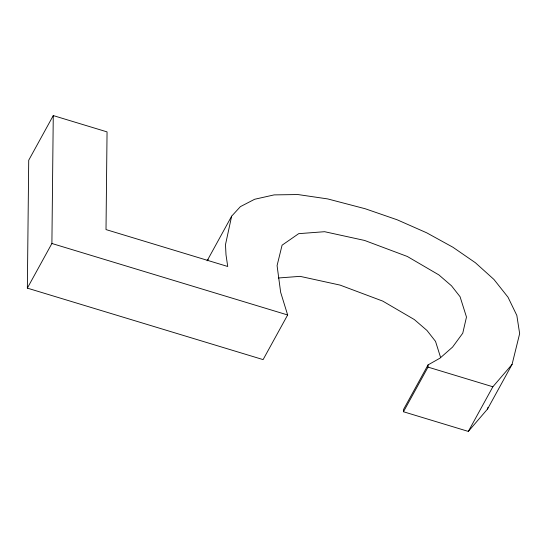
<?xml version="1.0" encoding="UTF-8"?>
<svg xmlns="http://www.w3.org/2000/svg" width="547" height="547" viewBox="0 0 547 547"><rect width="100%" height="100%" fill="white"/><g stroke="black" fill="none" stroke-linecap="round" stroke-linejoin="round"><path stroke-width="0.82" d="M27.35 288.132L28.717 160.23L53.264 115.581L107.055 131.889L106.009 229.583L227.73 266.485L226 254.813L225.494 244.605L231.654 216.161L240.393 206.636L254.656 199.258L274.129 194.896L297.876 194.541L327.667 198.917L365.259 208.763L397.211 219.805L426.674 232.803L452.964 247.271L475.384 262.731L493.941 279.449L508.013 297.206L516.84 315.448L519.65 333.636L512.074 364.405L487.527 409.047L468.328 431.419L403.474 411.754L403.495 409.559L428.041 364.917L439.986 358.169L452.588 347.072L462.762 333.191L466.482 317.041L460.068 296.72L451.507 285.808L438.872 274.902L407.303 256.461L364.61 240.454L324.617 231.702L298.696 233.658L282.074 245.193L277.076 265.589L280.645 292.269L287.647 314.969L263.107 359.611L27.35 288.132L51.897 243.49L53.264 115.581M403.474 411.754L428.014 367.105L428.041 364.917M487.527 409.047L487.931 407.426M231.654 216.161L207.115 260.81L208.202 259.62M468.328 431.419L492.868 386.77L512.074 364.405M278.327 277.992L300.071 276.351L340.07 285.096L382.756 301.103L414.325 319.551L426.968 330.45L435.521 341.369L440.65 357.629M51.897 243.49L287.647 314.969M428.014 367.105L492.868 386.77"/></g></svg>
